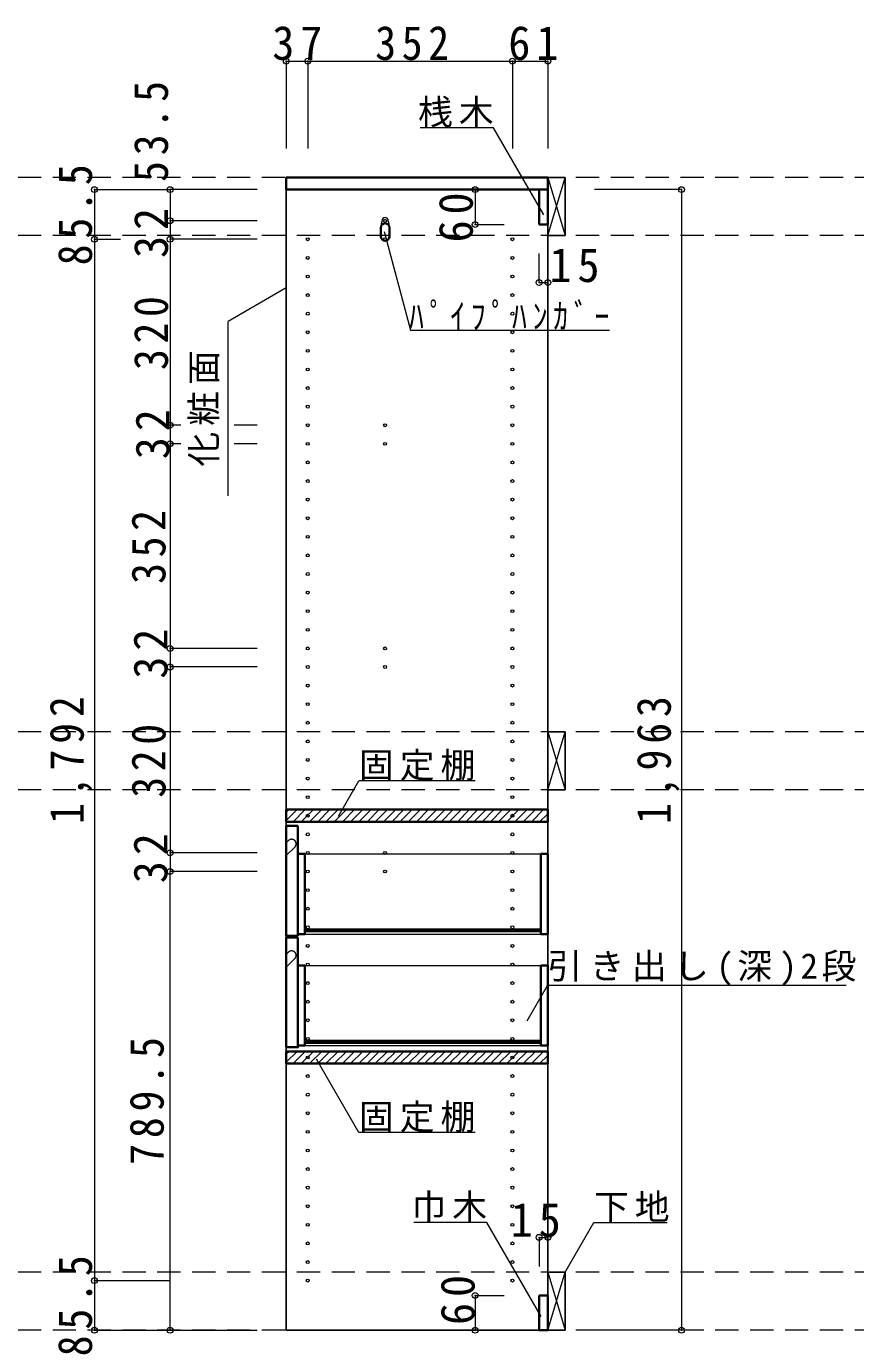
# Model space of a CAD drawing. Units: millimetres, scale not verified. Extents: x -3922 to 3878, y -2932 to 2722.
# Drawn here: x 786 to 2213, y -1724 to 533 of the extents above; entities that cross this region are included whole.
import ezdxf

# ---------------------------------------------------------------- set-up
doc = ezdxf.new("R2010")
doc.units = ezdxf.units.MM
doc.header["$LTSCALE"] = 20
doc.header["$PDMODE"] = 32
doc.header["$PDSIZE"] = 10
doc.linetypes.add('DASHED1', pattern=[1.8, 1.2, -0.6])
doc.linetypes.add('DASHED2', pattern=[3, 2, -1])
for name, color, linetype, lineweight in [('0-2', 2, 'Continuous', 35), ('0-3_固定棚', 3, 'Continuous', 25), ('0-5_側板', 4, 'Continuous', 9), ('0-6_パイプハンガー', 4, 'Continuous', 9), ('0-7_桟木・巾木', 2, 'Continuous', 35), ('0-8', 7, 'Continuous', 18), ('0-A_文字', 7, 'Continuous', 18), ('0-B_寸法', 7, 'Continuous', 9), ('0-C_ハッチ', 4, 'Continuous', 9)]:
    doc.layers.add(name, color=color, linetype=linetype, lineweight=lineweight)
doc.styles.add('ＭＳ ゴシック', font='')
doc.styles.get('ＭＳ ゴシック').set_extended_font_data('MS Gothic')

msp = doc.modelspace()

# ---------------------------------------------------------------- linework, layer by layer
at = {"layer": '0-2'}
for p, q in [((1233.4, 272.73), (1683.4, 272.73)), ((1683.4, 272.73), (1683.4, 251.73))]:
    msp.add_line(p, q, dxfattribs=at)
msp.add_lwpolyline([(1683.4, 251.73), (1233.4, 251.73), (1233.4, 272.73)], dxfattribs=at)
at = {"layer": '0-3_固定棚', "color": 2, "lineweight": 35}
for p, q in [((1233.4, -815.27), (1683.4, -815.27)), ((1233.4, -815.27), (1233.4, -836.27)), ((1683.4, -815.27), (1683.4, -836.27)), ((1233.4, -836.27), (1683.4, -836.27)), ((1233.4, -1231.27), (1683.4, -1231.27)), ((1233.4, -1231.27), (1233.4, -1252.27)), ((1683.4, -1231.27), (1683.4, -1252.27)), ((1233.4, -1252.27), (1683.4, -1252.27))]:
    msp.add_line(p, q, dxfattribs=at)
at = {"layer": '0-5_側板', "color": 3, "lineweight": 25}
for p, q in [((1683.4, 251.73), (1233.4, 251.73)), ((1683.4, -1711.27), (1683.4, 251.73))]:
    msp.add_line(p, q, dxfattribs=at)
msp.add_lwpolyline([(1233.4, 251.73), (1233.4, -1711.27), (1683.4, -1711.27)], dxfattribs=at)
at = {"layer": '0-5_側板'}
for centre in [(1403.4, 198.23), (1270.4, 166.23), (1403.4, 166.23), (1622.4, 166.23), (1270.4, 134.23), (1622.4, 134.23), (1270.4, 102.23), (1622.4, 102.23), (1270.4, 70.23), (1622.4, 70.23), (1270.4, 38.23), (1622.4, 38.23), (1270.4, 6.23), (1622.4, 6.23), (1270.4, -25.77), (1622.4, -25.77), (1270.4, -57.77), (1622.4, -57.77), (1270.4, -89.77), (1622.4, -89.77), (1270.4, -121.77), (1622.4, -121.77), (1270.4, -153.77), (1403.4, -153.77), (1622.4, -153.77), (1270.4, -185.77), (1403.4, -185.77), (1622.4, -185.77), (1270.4, -217.77), (1622.4, -217.77), (1270.4, -249.77), (1622.4, -249.77), (1270.4, -281.77), (1622.4, -281.77), (1270.4, -313.77), (1622.4, -313.77), (1270.4, -345.77), (1622.4, -345.77), (1270.4, -377.77), (1622.4, -377.77), (1270.4, -409.77), (1622.4, -409.77), (1270.4, -441.77), (1622.4, -441.77), (1270.4, -473.77), (1622.4, -473.77), (1270.4, -505.77), (1622.4, -505.77), (1270.4, -537.77), (1403.4, -537.77), (1622.4, -537.77), (1270.4, -569.77), (1403.4, -569.77), (1622.4, -569.77), (1270.4, -601.77), (1622.4, -601.77), (1270.4, -633.77), (1622.4, -633.77), (1270.4, -665.77), (1622.4, -665.77), (1270.4, -697.77), (1622.4, -697.77), (1270.4, -729.77), (1622.4, -729.77), (1270.4, -761.77), (1622.4, -761.77), (1270.4, -793.77), (1622.4, -793.77), (1270.4, -825.77), (1622.4, -825.77), (1270.4, -857.77), (1622.4, -857.77), (1270.4, -889.77), (1403.4, -889.77), (1622.4, -889.77), (1270.4, -921.77), (1403.4, -921.77), (1622.4, -921.77), (1270.4, -953.77), (1622.4, -953.77), (1270.4, -985.77), (1622.4, -985.77), (1270.4, -1017.77), (1622.4, -1017.77), (1270.4, -1049.77), (1622.4, -1049.77), (1270.4, -1081.77), (1622.4, -1081.77), (1270.4, -1113.77), (1622.4, -1113.77), (1270.4, -1145.77), (1622.4, -1145.77), (1270.4, -1177.77), (1622.4, -1177.77), (1270.4, -1209.77), (1622.4, -1209.77), (1270.4, -1241.77), (1622.4, -1241.77), (1270.4, -1273.77), (1622.4, -1273.77), (1270.4, -1305.77), (1622.4, -1305.77), (1270.4, -1337.77), (1622.4, -1337.77), (1270.4, -1369.77), (1622.4, -1369.77), (1270.4, -1401.77), (1622.4, -1401.77), (1270.4, -1433.77), (1622.4, -1433.77), (1270.4, -1465.77), (1622.4, -1465.77), (1270.4, -1497.77), (1622.4, -1497.77), (1270.4, -1529.77), (1622.4, -1529.77), (1270.4, -1561.77), (1622.4, -1561.77), (1270.4, -1593.77), (1622.4, -1593.77), (1270.4, -1625.77), (1622.4, -1625.77)]:
    msp.add_circle(centre, 2.5, dxfattribs=at)
at = {"layer": '0-6_パイプハンガー', "color": 2, "lineweight": 35}
for p, q in [((1395.9, 186.23), (1395.9, 171.23)), ((1410.9, 186.23), (1410.9, 171.23))]:
    msp.add_line(p, q, dxfattribs=at)
at = {"layer": '0-6_パイプハンガー', "color": 7, "lineweight": 18}
for centre, radius, start, end in [((1403.4, 198.23), 5.5, 0, 180), ((1442.01, 184.72), 46.13, 162.96035, 178.115), ((1364.8, 184.72), 46.13, 1.885, 17.03965)]:
    msp.add_arc(centre, radius, start, end, dxfattribs=at)
at = {"layer": '0-6_パイプハンガー', "color": 2, "lineweight": 35}
for centre, start, end in [((1403.4, 186.23), 0, 180), ((1403.4, 171.23), 180, 0)]:
    msp.add_arc(centre, 7.5, start, end, dxfattribs=at)
at = {"layer": '0-7_桟木・巾木'}
for p, q in [((1683.4, 251.73), (1668.4, 251.73)), ((1668.4, 191.73), (1668.4, 251.73)), ((1683.4, 251.73), (1683.4, 191.73)), ((1668.4, -1651.27), (1683.4, -1651.27)), ((1683.4, -1651.27), (1683.4, -1711.27))]:
    msp.add_line(p, q, dxfattribs=at)
for points in [[(1683.4, 191.73), (1671.91, 191.73), (1668.4, 191.73)], [(1683.4, -1711.27), (1668.4, -1711.27), (1668.4, -1651.27)]]:
    msp.add_lwpolyline(points, dxfattribs=at)
at = {"layer": '0-8', "color": 3, "lineweight": 25}
for p, q in [((1683.4, 272.73), (1683.4, 172.73)), ((1713.4, 272.73), (1683.4, 272.73)), ((1713.4, 172.73), (1713.4, 272.73)), ((1683.4, 172.73), (1713.4, 172.73)), ((1683.4, -681.27), (1683.4, -781.27)), ((1713.4, -681.27), (1683.4, -681.27)), ((1713.4, -781.27), (1713.4, -681.27)), ((1683.4, -781.27), (1713.4, -781.27)), ((1683.4, -1611.27), (1683.4, -1711.27)), ((1713.4, -1611.27), (1683.4, -1611.27)), ((1713.4, -1711.27), (1713.4, -1611.27)), ((1683.4, -1711.27), (1713.4, -1711.27))]:
    msp.add_line(p, q, dxfattribs=at)
at = {"layer": '0-8'}
for p, q in [((1683.4, 172.73), (1713.4, 272.73)), ((1683.4, 272.73), (1713.4, 172.73)), ((1683.4, -781.27), (1713.4, -681.27)), ((1683.4, -681.27), (1713.4, -781.27)), ((1265.4, -891.27), (1671.4, -891.27)), ((1265.4, -1029.27), (1671.4, -1029.27)), ((1265.4, -1083.27), (1671.24, -1083.27)), ((1265.4, -1221.27), (1671.4, -1221.27)), ((1683.4, -1711.27), (1713.4, -1611.27)), ((1683.4, -1611.27), (1713.4, -1711.27))]:
    msp.add_line(p, q, dxfattribs=at)
at = {"layer": '0-8', "color": 2, "lineweight": 35}
for p, q in [((1233.4, -843.27), (1253.4, -843.27)), ((1233.4, -1032.27), (1233.4, -843.27)), ((1265.4, -891.27), (1253.4, -891.27)), ((1265.4, -1029.27), (1265.4, -891.27)), ((1671.24, -891.27), (1683.4, -891.27)), ((1671.4, -891.27), (1671.4, -1029.27)), ((1683.4, -891.27), (1683.4, -1029.27)), ((1233.4, -1035.27), (1253.4, -1035.27)), ((1233.4, -1224.27), (1233.4, -1035.27)), ((1253.4, -1029.27), (1265.4, -1029.27)), ((1265.4, -1021.27), (1671.4, -1021.27)), ((1265.4, -1024.27), (1671.4, -1024.27)), ((1671.4, -1029.27), (1683.4, -1029.27)), ((1265.4, -1083.27), (1253.4, -1083.27)), ((1265.4, -1221.27), (1265.4, -1083.27)), ((1671.4, -1083.27), (1671.4, -1221.27)), ((1265.4, -1213.27), (1671.4, -1213.27)), ((1265.4, -1216.27), (1671.4, -1216.27)), ((1253.4, -1221.27), (1265.4, -1221.27)), ((1671.4, -1221.27), (1683.4, -1221.27))]:
    msp.add_line(p, q, dxfattribs=at)
at = {"layer": '0-8', "linetype": 'DASHED1'}
for p, q in [((1237.1, -868.57), (1233.4, -872.27)), ((1248.1, -879.57), (1233.4, -894.27)), ((1671.24, -891.27), (1683.4, -891.27)), ((1237.1, -1060.57), (1233.4, -1064.27)), ((1248.1, -1071.57), (1233.4, -1086.27)), ((1671.24, -1083.27), (1683.4, -1083.27))]:
    msp.add_line(p, q, dxfattribs=at)
at = {"layer": '0-8', "color": 2, "lineweight": 35}
for points in [[(1233.4, -1032.27), (1253.4, -1032.27), (1253.4, -843.27)], [(1233.4, -1224.27), (1253.4, -1224.27), (1253.4, -1035.27)], [(1671.24, -1083.27), (1683.4, -1083.27), (1683.4, -1221.27)]]:
    msp.add_lwpolyline(points, dxfattribs=at)
at = {"layer": '0-8', "linetype": 'DASHED1'}
for centre in [(1242.6, -874.07), (1242.6, -1066.07)]:
    msp.add_arc(centre, 7.8, 315, 135, dxfattribs=at)
at = {"layer": '0-A_文字'}
for p, q in [((1401.81, 179.76), (1447.35, 9.81)), ((1233.4, 82.66), (1133.4, 24.93)), ((1133.4, -275.07), (1133.4, 24.93)), ((1447.35, 9.81), (1789.67, 9.81)), ((1323.38, -826.33), (1358.4, -765.68)), ((1558.4, -765.68), (1358.4, -765.68)), ((1647.68, -1178.7), (1682.7, -1118.05)), ((2196.78, -1118.05), (1682.7, -1118.05)), ((1578.62, -1525.68), (1452.6, -1525.68)), ((1672, -1687.41), (1578.62, -1525.68))]:
    msp.add_line(p, q, dxfattribs=at)
for points in [[(1676.73, 208.2), (1590.06, 358.32), (1464.03, 358.32)], [(1558.4, -1370.83), (1358.4, -1370.83), (1285.67, -1244.85)], [(1713.4, -1611.27), (1762.82, -1525.68), (1888.85, -1525.68)]]:
    msp.add_lwpolyline(points, dxfattribs=at)
at = {"layer": '0-B_寸法', "color": 4}
for p, q in [((1233.4, 472.73), (1233.4, 322.73)), ((1233.4, 472.73), (1683.4, 472.73)), ((1270.4, 472.73), (1270.4, 322.73)), ((1622.4, 472.73), (1622.4, 322.73)), ((1683.4, 472.73), (1683.4, 322.73)), ((903.4, 251.73), (903.4, -1711.27)), ((903.4, 251.73), (1033.4, 251.73)), ((1033.4, 251.73), (1033.4, 198.23)), ((1183.4, 251.73), (1033.4, 251.73)), ((1558.4, 251.73), (1558.4, 191.73)), ((1558.4, 251.73), (1608.4, 251.73)), ((1913.4, 251.73), (1763.4, 251.73)), ((1913.4, 251.73), (1913.4, -1711.27)), ((1033.4, 198.23), (1033.4, 166.23)), ((1183.4, 198.23), (1033.4, 198.23)), ((1558.4, 191.73), (1608.4, 191.73)), ((903.4, 166.23), (948.42, 166.23)), ((1033.4, 166.23), (1033.4, -153.77)), ((1183.4, 166.23), (1033.4, 166.23)), ((1668.4, 91.73), (1668.4, 141.73)), ((1683.4, 91.73), (1683.4, 141.73)), ((1668.4, 91.73), (1683.4, 91.73)), ((1033.4, -153.77), (1033.4, -185.77)), ((1051.9, -153.77), (1033.4, -153.77)), ((1183.4, -153.77), (1143.65, -153.77)), ((1033.4, -185.77), (1033.4, -537.77)), ((1051.9, -185.77), (1033.4, -185.77)), ((1183.4, -185.77), (1143.65, -185.77)), ((1033.4, -537.77), (1033.4, -569.77)), ((1183.4, -537.77), (1033.4, -537.77)), ((1033.4, -569.77), (1033.4, -889.77)), ((1183.4, -569.77), (1033.4, -569.77)), ((1033.4, -889.77), (1033.4, -921.77)), ((1183.4, -889.77), (1033.4, -889.77)), ((1183.4, -921.77), (1033.4, -921.77)), ((1033.4, -1711.27), (1033.4, -921.77)), ((1668.4, -1551.27), (1683.4, -1551.27)), ((1668.4, -1551.27), (1668.4, -1601.27)), ((1683.4, -1551.27), (1683.4, -1601.27)), ((903.4, -1625.77), (1033.4, -1625.77)), ((1558.4, -1651.27), (1558.4, -1711.27)), ((1558.4, -1651.27), (1608.4, -1651.27)), ((903.4, -1711.27), (1033.4, -1711.27)), ((1033.4, -1711.27), (1183.4, -1711.27)), ((1558.4, -1711.27), (1608.4, -1711.27)), ((1913.4, -1711.27), (1763.4, -1711.27))]:
    msp.add_line(p, q, dxfattribs=at)
at = {"layer": '0-B_寸法', "color": 4, "linetype": 'DASHED2'}
for p, q in [((3091.54, 272.73), (-3055.6, 272.73)), ((3091.54, 172.73), (-3055.6, 172.73)), ((3091.54, -681.27), (-3055.6, -681.27)), ((3091.54, -781.27), (-3055.6, -781.27)), ((3091.54, -1611.27), (-3055.6, -1611.27)), ((3091.54, -1711.27), (-3055.6, -1711.27))]:
    msp.add_line(p, q, dxfattribs=at)
at = {"layer": '0-B_寸法'}
for p in [(1233.4, 472.73), (1270.4, 472.73), (1622.4, 472.73), (1683.4, 472.73), (903.4, 251.73), (1033.4, 251.73), (1558.4, 251.73), (1913.4, 251.73), (1033.4, 198.23), (1558.4, 191.73), (903.4, 166.23), (1033.4, 166.23), (1668.4, 91.73), (1683.4, 91.73), (1033.4, -153.77), (1033.4, -185.77), (1033.4, -537.77), (1033.4, -569.77), (1033.4, -889.77), (1033.4, -921.77), (1668.4, -1551.27), (1683.4, -1551.27), (903.4, -1625.77), (1558.4, -1651.27), (903.4, -1711.27), (1033.4, -1711.27), (1558.4, -1711.27), (1913.4, -1711.27)]:
    msp.add_point(p, dxfattribs=at)
at = {"layer": '0-C_ハッチ'}
for p, q in [((1233.4, -833.79), (1251.93, -815.27)), ((1233.4, -819.65), (1237.79, -815.27)), ((1245.07, -836.27), (1266.07, -815.27)), ((1259.21, -836.27), (1280.21, -815.27)), ((1273.36, -836.27), (1294.36, -815.27)), ((1287.5, -836.27), (1308.5, -815.27)), ((1301.64, -836.27), (1322.64, -815.27)), ((1315.78, -836.27), (1336.78, -815.27)), ((1329.92, -836.27), (1350.92, -815.27)), ((1344.07, -836.27), (1365.07, -815.27)), ((1358.21, -836.27), (1379.21, -815.27)), ((1372.35, -836.27), (1393.35, -815.27)), ((1386.49, -836.27), (1407.49, -815.27)), ((1400.63, -836.27), (1421.63, -815.27)), ((1414.78, -836.27), (1435.78, -815.27)), ((1428.92, -836.27), (1449.92, -815.27)), ((1443.06, -836.27), (1464.06, -815.27)), ((1457.2, -836.27), (1478.2, -815.27)), ((1471.35, -836.27), (1492.35, -815.27)), ((1485.49, -836.27), (1506.49, -815.27)), ((1499.63, -836.27), (1520.63, -815.27)), ((1513.77, -836.27), (1534.77, -815.27)), ((1527.91, -836.27), (1548.91, -815.27)), ((1542.06, -836.27), (1563.06, -815.27)), ((1556.2, -836.27), (1577.2, -815.27)), ((1570.34, -836.27), (1591.34, -815.27)), ((1584.48, -836.27), (1605.48, -815.27)), ((1598.62, -836.27), (1619.62, -815.27)), ((1612.77, -836.27), (1633.77, -815.27)), ((1626.91, -836.27), (1647.91, -815.27)), ((1641.05, -836.27), (1662.05, -815.27)), ((1655.19, -836.27), (1676.19, -815.27)), ((1669.33, -836.27), (1683.4, -822.2)), ((1233.4, -1249.79), (1251.93, -1231.27)), ((1233.4, -1235.65), (1237.79, -1231.27)), ((1245.07, -1252.27), (1266.07, -1231.27)), ((1259.21, -1252.27), (1280.21, -1231.27)), ((1273.36, -1252.27), (1294.36, -1231.27)), ((1287.5, -1252.27), (1308.5, -1231.27)), ((1301.64, -1252.27), (1322.64, -1231.27)), ((1315.78, -1252.27), (1336.78, -1231.27)), ((1329.92, -1252.27), (1350.92, -1231.27)), ((1344.07, -1252.27), (1365.07, -1231.27)), ((1358.21, -1252.27), (1379.21, -1231.27)), ((1372.35, -1252.27), (1393.35, -1231.27)), ((1386.49, -1252.27), (1407.49, -1231.27)), ((1400.63, -1252.27), (1421.63, -1231.27)), ((1414.78, -1252.27), (1435.78, -1231.27)), ((1428.92, -1252.27), (1449.92, -1231.27)), ((1443.06, -1252.27), (1464.06, -1231.27)), ((1457.2, -1252.27), (1478.2, -1231.27)), ((1471.35, -1252.27), (1492.35, -1231.27)), ((1485.49, -1252.27), (1506.49, -1231.27)), ((1499.63, -1252.27), (1520.63, -1231.27)), ((1513.77, -1252.27), (1534.77, -1231.27)), ((1527.91, -1252.27), (1548.91, -1231.27)), ((1542.06, -1252.27), (1563.06, -1231.27)), ((1556.2, -1252.27), (1577.2, -1231.27)), ((1570.34, -1252.27), (1591.34, -1231.27)), ((1584.48, -1252.27), (1605.48, -1231.27)), ((1598.62, -1252.27), (1619.62, -1231.27)), ((1612.77, -1252.27), (1633.77, -1231.27)), ((1626.91, -1252.27), (1647.91, -1231.27)), ((1641.05, -1252.27), (1662.05, -1231.27)), ((1655.19, -1252.27), (1676.19, -1231.27)), ((1669.33, -1252.27), (1683.4, -1238.2))]:
    msp.add_line(p, q, dxfattribs=at)

# ---------------------------------------------------------------- texts
at = {"layer": '0-A_文字', "char_height": 43.99, "attachment_point": 7, "style": 'ＭＳ ゴシック'}
for s, insert in [('\\T1.17;桟木', (1460.06, 358.32)), ('\\T1.39;\\W0.85;ﾊﾟｲﾌﾟﾊﾝｶﾞｰ', (1444.67, 9.81)), ('\\T1.17;固定棚', (1358.4, -765.68)), ('\\T1.21;引き出し(深)2段', (1682.7, -1118.05)), ('\\T1.17;固定棚', (1358.4, -1370.83)), ('\\T1.17;巾木', (1448.62, -1525.68)), ('\\T1.17;下地', (1762.82, -1525.68))]:
    msp.add_mtext(s, dxfattribs=dict(at, insert=insert))
at = {"layer": '0-A_文字', "insert": (1118.4, -225.07), "char_height": 43.99, "attachment_point": 7, "rotation": 90, "style": 'ＭＳ ゴシック'}
msp.add_mtext('\\T1.17;化粧面', dxfattribs=at)
at = {"layer": '0-B_寸法', "char_height": 58.65, "attachment_point": 7, "style": 'ＭＳ ゴシック'}
for s, insert in [('\\T1.27;\\W0.95;37', (1209.4, 473.94)), ('\\T1.27;\\W0.9;352', (1386.4, 473.94)), ('\\T1.27;\\W0.95;61', (1615.4, 473.94)), ('\\T1.27;\\W0.95;15', (1686.29, 91.73)), ('\\T1.27;\\W0.95;15', (1619.56, -1551.27))]:
    msp.add_mtext(s, dxfattribs=dict(at, insert=insert))
at = {"layer": '0-B_寸法', "char_height": 58.65, "attachment_point": 7, "rotation": 90, "style": 'ＭＳ ゴシック'}
for s, insert in [('\\T1.28;\\W0.9;53.5', (1030.79, 264.81)), ('\\T1.28;\\W0.9;85.5', (900.08, 121.48)), ('\\T1.27;\\W0.95;60', (1555.2, 160.86)), ('\\T1.27;\\W0.95;32', (1030.79, 134.1)), ('\\T1.27;\\W0.9;320', (1030.79, -58.77)), ('\\T1.27;\\W0.95;32', (1033.4, -212.27)), ('\\T1.27;\\W0.9;352', (1026.49, -426.77)), ('\\T1.27;\\W0.95;32', (1029.89, -589.89)), ('\\T1.28;\\W0.9;1,792', (900.08, -839.77)), ('\\T1.28;\\W0.9;1,963', (1910.08, -839.77)), ('\\T1.27;\\W0.9;320', (1026.49, -794.77)), ('\\T1.27;\\W0.95;32', (1029.89, -941.89)), ('\\T1.28;\\W0.9;789.5', (1023.4, -1426.52)), ('\\T1.28;\\W0.9;85.5', (900.08, -1756.02)), ('\\T1.27;\\W0.95;60', (1558.4, -1702.05))]:
    msp.add_mtext(s, dxfattribs=dict(at, insert=insert))

doc.saveas('drawing.dxf')
